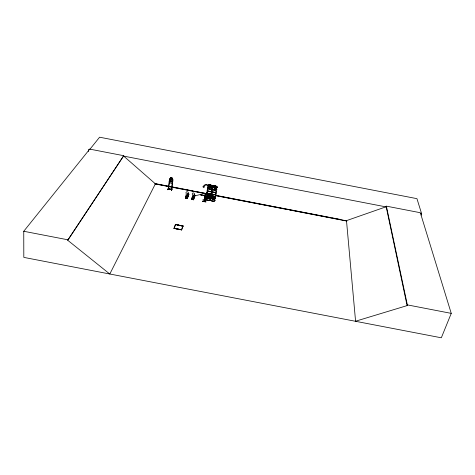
<?xml version="1.0" encoding="UTF-8"?>
<svg xmlns="http://www.w3.org/2000/svg" width="475" height="475" viewBox="0 0 475 475"><rect width="100%" height="100%" fill="white"/><g stroke="black" fill="none" stroke-linecap="round" stroke-linejoin="round"><path stroke-width="0.71" d="M214.51 187.56C214.231 188.29 215.412 187.346 214.231 187.702M215.139 186.081L214.938 186.283M210.609 185.369L210.217 185.315L210.532 185.203M210.253 186.93L209.956 186.663L210.182 187.002M210.116 187.019L209.819 186.948M355.579 321.219L407.099 305.609L386.181 206.756L386.371 206.15L420.322 212.723L451.25 313.375L441.322 337.796L109.755 273.998L67.723 240.267L123.737 155.705L89.728 149.12L23.75 231.272L23.815 257.385L109.814 274.01L155.467 183.665L168.542 186.194M193.735 196.977L193.574 196.531M88.35 151.567L88.463 149.352M89.728 149.12L89.704 149.53L99.59 137.204L416.949 198.657L421.646 213.797L421.177 215.157M187.672 195.718L187.388 195.332M185.909 197.606L186.242 193.426A1.223 1.075 20.5 0 1 186.449 191.918A1.223 1.075 20.5 0 1 188.136 192.232A1.223 1.075 20.5 0 1 187.928 193.747L187.102 197.832M123.737 155.705L67.723 240.267M192.143 198.811L192.494 194.637A1.217 1.075 19.5 0 1 192.708 193.129A1.217 1.075 19.5 0 1 194.394 193.444A1.217 1.075 19.5 0 1 194.18 194.958L193.331 199.037M386.217 206.94L123.708 156.115L155.384 183.831L212.337 194.78L212.699 195.213L212.307 197.648L211.838 197.933L205.004 196.608L205.509 193.378M205.443 193.752L211.31 194.833L154.731 183.878M201.655 195.035L201.75 194.513L201.59 195.397L201.679 194.982L204.666 195.51L201.685 194.875M202.932 199.607L206.477 200.278M168.583 188.177L167.907 189.59M171.796 189.329L168.281 188.723L168.239 189.02L169.527 178.867L170.768 178.754L170.893 177.703M169.326 180.512L169.64 180.577L168.601 189.103L168.583 188.783M167.895 189.768L168.625 188.047L167.877 189.721M170.733 178.713L170.857 177.662L172.021 177.888L171.891 178.938M171.98 177.911L171.843 178.98L172.377 179.443L172.134 181.402L171.451 182.133L170.371 181.919L169.896 180.969L170.133 179.01L170.757 178.772M172.752 181.236L172.437 181.171L171.356 189.632L171.76 189.323M171.404 190.445L172.116 188.723L171.6 190.463M171.701 189.388L171.713 189.703L173.007 179.532L171.849 178.968M173.909 228.386L181.688 229.894L173.909 228.386L175.423 224.396L183.095 226.07L175.423 224.396M174.165 228.321L181.509 229.746L174.165 228.321L175.596 224.544L182.839 226.136L175.596 224.544M212.277 197.606L211.826 197.897L205.034 196.49M205.046 196.347L210.888 197.434A2.25 1.039 9.3 0 0 213.631 198.912A2.25 1.039 9.3 0 0 214.848 197.422M205.812 193.752L205.859 193.456M185.636 197.659L185.85 197.131L185.79 197.57L187.292 197.855L187.132 198.301L185.624 198.016L185.547 197.553L185.476 198.105L186.461 195.777M186.248 197.143L186.111 198.111L186.248 197.143L186.794 197.244L186.669 198.17M187.649 193.883L188.943 194.245L187.352 198.598L187.358 197.416L187.417 197.992M188.26 195.658L187.097 195.326M187.263 198.502L188.836 193.996L187.667 193.77M192.357 199.274L192.488 198.348L193.034 198.449L192.903 199.381M193.432 199.067L193.373 199.506L191.864 199.227L191.787 198.758M193.521 199.061L193.723 198.645L193.646 199.197L191.852 198.764M194.441 196.852L193.277 196.519M193.818 194.964L195.1 195.439L193.586 199.803M202.398 201.091L205.954 201.798M204.606 195.795L204.701 195.261L205.58 195.433L205.491 195.967L204.606 195.795L205.509 195.92M203.977 201.4L204.499 199.779M209.618 194.34L205.283 193.806L204.208 200.818L204.6 200.895M205.687 193.842L204.517 200.913L205.289 193.782M204.398 201.483L204.915 199.856L204.381 201.614M204.274 200.848L204.636 200.765L205.378 195.593M207.599 196.727L208.697 197.327L207.593 196.745L207.979 194.269L209.196 194.174M207.64 196.709L208.014 194.305M208.044 197.238L208.537 194.097M209.808 196.43L209.962 195.457M210.728 197.725L211.227 194.584M205.052 196.306L210.858 197.665M211.292 194.893L211.357 194.548L194.691 191.259M213.554 197.155L213.762 196.133L210.045 194.928L209.03 195.273L208.875 196.246L209.73 196.953L213.59 197.178L213.762 196.133L212.586 195.908M202.374 201.24L205.907 202.041M186.366 197.303L186.639 197.161L186.538 197.541M186.705 197.238L186.426 197.541L186.449 197.083M192.618 198.479L192.939 198.437M200.943 194.4L200.794 195.243L200.973 194.352L193.378 196.24L194.578 196.46L193.414 196.133M210.9 196.709L209.736 196.466M209.154 197.452L209.629 197.143L210.009 194.708L209.647 194.293M204.547 201.691L205.087 200.07M204.547 201.673L205.081 200.052M205.58 195.433L204.683 195.308M204.321 199.898L203.775 201.519M205.117 195.005L205.497 195.124M205.063 195.546L205.081 195.29M193.26 199.737L194.993 195.183M193.378 199.761L194.976 195.29L193.806 195.071M193.022 198.491L192.476 198.39M194.263 195.949C193.931 196.472 192.316 201.394 193.574 199.09L192.019 198.776L191.942 198.312L191.55 199.411L192.672 196.323M194.987 195.356L194.631 195.225L193.224 199.732M192.031 199.435L192.702 197.511M192.066 199.441L192.708 197.576M192.708 198.348L192.63 198.728M191.556 199.423L192.63 196.306M192.577 196.893L191.805 199.47L192.648 196.977M192.541 197.612L191.71 199.31L193.616 199.797M188.575 194.192C183.469 207.729 191.556 184.929 187.144 198.556L188.836 193.996M188.48 194.037L186.794 198.491M407.099 305.609L407.354 304.885L386.371 206.15M186.592 197.475L186.61 197.101L186.414 197.481M186.782 197.285L186.236 197.178M185.588 198.259L186.503 195.777M186.497 196.312L185.689 198.289L186.342 196.412M186.55 197.089L186.479 197.505L186.527 197.078M187.382 198.586L185.315 198.206L186.455 195.112M185.321 198.217L186.497 195.124M185.464 198.164L186.39 195.694M181.509 229.746L182.869 225.946M181.688 229.894L183.118 225.886M171.422 189.644L171.76 189.638L168.304 189.044M171.451 189.27L168.678 188.723M172.645 182.364L172.122 183.332L169.409 182.804L169.177 181.693M167.717 189.709L168.423 188.165M168.275 188.961L168.578 189.092M172.015 177.899L170.852 177.68M192.886 198.467L192.797 198.692M204.476 199.904L203.935 201.525M187.352 195.789L187.72 195.587L187.376 195.421M205.414 195.605L205.022 195.546M169.557 178.903L169.943 178.618L172.615 179.134M347.183 220.394L386.181 206.756M213.697 194.596L213.222 194.542M208.982 193.752L208.638 193.687M193.539 196.988L193.877 196.828L193.562 196.62M168.376 188.664L168.643 188.723M187.506 194.21L188.664 194.536L187.488 194.317M187.399 194.501L188.563 194.827L187.388 194.607M193.568 195.694L194.726 196.021L193.551 195.801M187.239 194.934L188.403 195.267L187.227 195.047M192.155 198.782L193.343 199.001M420.197 213.518L421.646 213.797M169.991 186.479L180.886 188.587M182.341 188.866L193.236 190.974M216.475 195.474L271.676 206.156M273.131 206.441L284.026 208.549M285.475 208.828L330.505 217.544M331.96 217.823L340.676 219.509M215.697 195.504L346.501 220.822M215.151 195.575L228.98 198.253M230.434 198.532L275.571 207.266M277.026 207.551L287.945 209.665M289.4 209.944L346.904 221.077M407.354 304.885L451.25 313.375M23.75 231.272L67.747 239.774M209.825 186.847L209.724 186.77M209.623 194.328L209.962 194.732M346.489 220.638L355.603 321.522M216.149 191.443A2.262 1.021 9.3 0 1 214.065 192.601A2.262 1.021 9.3 0 1 212.016 190.897M216.202 191.306A2.292 1.039 9.3 0 1 214.083 192.476A2.292 1.039 9.3 0 1 212.01 190.748M215.834 193.402A2.262 1.027 9.3 0 1 214.955 194.566A2.262 1.027 9.3 0 1 212.099 194.014A2.262 1.027 9.3 0 1 211.998 192.66M215.846 193.319A2.262 1.027 9.3 0 1 214.967 194.483A2.262 1.027 9.3 0 1 212.111 193.931A2.262 1.027 9.3 0 1 212.01 192.577M216.285 188.682A2.298 1.033 9.3 0 1 216.149 190.006A2.298 1.033 9.3 0 1 213.239 189.792A2.298 1.033 9.3 0 1 212.384 188.397M216.214 191.051A2.262 1.021 9.3 0 1 214.124 192.203A2.262 1.021 9.3 0 1 212.082 190.499M216.244 188.824A2.268 1.015 9.3 0 1 215.965 190.172A2.268 1.015 9.3 0 1 212.931 189.768A2.268 1.015 9.3 0 1 212.687 188.349M216.22 191.182A2.292 1.039 9.3 0 1 214.106 192.357A2.292 1.039 9.3 0 1 212.028 190.629M216.309 188.563A2.298 1.033 9.3 0 1 216.167 189.881A2.298 1.033 9.3 0 1 213.263 189.667A2.298 1.033 9.3 0 1 212.402 188.278M216.303 188.427A2.268 1.015 9.3 0 1 216.167 189.733A2.268 1.015 9.3 0 1 213.299 189.525A2.268 1.015 9.3 0 1 212.456 188.148M215.068 198.087A2.25 1.039 9.3 0 1 214.189 199.257A2.25 1.039 9.3 0 1 211.351 198.71A2.25 1.039 9.3 0 1 211.256 197.345M214.831 197.671A2.28 1.051 9.3 0 1 214.682 199.019A2.28 1.051 9.3 0 1 211.803 198.817A2.28 1.051 9.3 0 1 210.953 197.398M214.92 200.224A2.25 1.045 9.2 0 1 212.402 201.079A2.25 1.045 9.2 0 1 210.662 199.405M214.92 200.177A2.238 1.039 9.2 0 1 212.408 201.026A2.238 1.039 9.2 0 1 210.68 199.352M215.941 193.895A2.25 1.027 9.3 0 1 213.138 194.667A2.25 1.027 9.3 0 1 211.975 192.88M214.908 200.308A2.25 1.045 9.2 0 1 212.384 201.162A2.25 1.045 9.2 0 1 210.651 199.482M215.822 193.497A2.262 1.027 9.3 0 1 214.938 194.655A2.262 1.027 9.3 0 1 212.088 194.103A2.262 1.027 9.3 0 1 211.987 192.755M214.848 197.553A2.28 1.051 9.3 0 1 214.7 198.9A2.28 1.051 9.3 0 1 211.82 198.698A2.28 1.051 9.3 0 1 210.971 197.279M215.448 195.765A2.256 1.033 9.3 0 1 215.145 196.757A2.256 1.033 9.3 0 1 213.073 196.888M215.519 195.504A2.286 1.045 9.3 0 1 213.703 196.721M215.513 195.373A2.256 1.033 9.3 0 1 213.72 196.573M215.496 195.629A2.286 1.045 9.3 0 1 213.685 196.84M211.66 190.825A2.262 1.021 9.1 0 1 209.119 191.651A2.262 1.021 9.1 0 1 207.379 189.994M211.713 190.689A2.292 1.039 9.1 0 1 208.84 191.461A2.292 1.039 9.1 0 1 207.676 189.656M212.088 188.338A2.298 1.033 9.1 0 1 209.505 189.169A2.298 1.033 9.1 0 1 207.735 187.494M211.725 190.433A2.262 1.021 9.1 0 1 208.893 191.188A2.262 1.021 9.1 0 1 207.741 189.412M212.034 188.474A2.268 1.015 9.1 0 1 209.487 189.293A2.268 1.015 9.1 0 1 207.747 187.643M211.731 190.57A2.298 1.039 9.1 0 1 208.863 191.342A2.298 1.039 9.1 0 1 207.7 189.537M212.105 188.219A2.298 1.033 9.1 0 1 209.523 189.044A2.298 1.033 9.1 0 1 207.759 187.376M212.099 188.076A2.268 1.015 9.1 0 1 209.546 188.896A2.268 1.015 9.1 0 1 207.807 187.251M210.609 197.475A2.25 1.039 9 0 1 208.074 198.318A2.25 1.039 9 0 1 206.352 196.65M206.346 196.507A2.28 1.051 9.1 0 0 208.086 198.2A2.28 1.051 9.1 0 0 210.657 197.345A2.25 1.039 9.1 0 1 208.133 197.933A2.25 1.039 9.1 0 1 206.251 196.507M210.3 199.417A2.25 1.045 9 0 1 207.48 200.207A2.25 1.045 9 0 1 206.346 198.396M210.17 199.001A2.244 1.039 9 0 1 209.279 200.171A2.244 1.039 9 0 1 206.453 199.625A2.244 1.039 9 0 1 206.376 198.265M211.304 193.272A2.256 1.027 9.1 0 1 208.216 193.687A2.256 1.027 9.1 0 1 207.349 191.983M211.167 192.719A2.256 1.027 9.1 0 1 211.31 193.004M210.17 199.049A2.25 1.045 9 0 1 209.273 200.224A2.25 1.045 9 0 1 206.435 199.678A2.25 1.045 9 0 1 206.358 198.312M211.197 192.595A2.262 1.027 9.1 0 1 210.294 193.752A2.262 1.027 9.1 0 1 207.444 193.2A2.262 1.027 9.1 0 1 207.361 191.852M210.668 197.499A2.28 1.051 9.1 0 1 207.818 198.016A2.28 1.051 9.1 0 1 206.364 196.389M170.715 179.123L170.477 181.082L171.558 181.29L171.796 179.33L170.715 179.123M171.059 177.935L171.018 178.285L171.713 178.416L171.754 178.066L171.059 177.935M206.34 194.786L206.186 195.765L207.041 196.466L211.993 196.852L212.147 195.878L209.849 195.468L209.54 194.869L207.355 194.447L206.34 194.786M207.272 194.97L207.124 195.943L209.303 196.371L209.457 195.391L207.272 194.97M210.407 195.753L210.306 196.383L210.698 196.46L210.799 195.831L210.407 195.753M213.097 196.24L212.996 196.87L213.388 196.941L213.489 196.317L213.097 196.24M206.019 196.822L204.915 196.24L206.031 196.792M209.879 188.035L209.053 188.527L208.424 187.756L208.929 187.851A2.571 2.286 19.5 0 0 206.762 185.096A2.571 2.286 19.5 0 0 203.894 186.877L204.393 186.978L203.526 187.453L202.843 186.675L203.342 186.77A3.082 2.737 19.5 0 1 206.779 184.632A3.082 2.737 19.5 0 1 209.38 187.94L209.879 188.035M213.459 187.477A2.274 1.015 9.3 0 0 217.069 187.275A2.262 1.009 9.3 0 0 213.987 185.784A2.274 1.015 9.3 0 0 213.459 187.477A2.262 1.009 9.3 0 0 217.057 187.269A2.274 1.015 9.3 0 0 213.982 185.784A2.262 1.009 9.3 0 0 213.471 187.471M213.435 187.672A2.268 1.009 9.3 0 0 217.027 187.465A2.262 1.009 9.3 0 0 213.958 185.98A2.268 1.009 9.3 0 0 213.435 187.672A2.262 1.009 9.3 0 0 217.022 187.465A2.268 1.009 9.3 0 0 213.952 185.986A2.262 1.009 9.3 0 0 213.441 187.667M213.453 187.548A2.274 1.015 9.3 0 0 217.057 187.346A2.274 1.015 9.3 0 0 213.97 185.856A2.274 1.015 9.3 0 0 213.453 187.548M210.324 193.586A2.262 1.027 9.1 0 0 211.221 192.428A2.262 1.027 9.1 0 1 210.324 193.58A2.262 1.027 9.1 0 1 207.468 193.034A2.262 1.027 9.1 0 1 207.385 191.686A2.262 1.027 9.1 0 0 207.468 193.028A2.262 1.027 9.1 0 0 210.324 193.58M208.792 186.574A2.274 1.015 9.1 0 0 212.408 186.372A2.262 1.009 9.1 0 0 209.338 184.888A2.262 1.009 9.1 0 0 208.798 186.562A2.262 1.009 9.1 0 0 212.396 186.366A2.274 1.015 9.1 0 0 209.333 184.882A2.274 1.015 9.1 0 0 208.792 186.574M208.763 186.764A2.268 1.009 9.1 0 0 212.367 186.568A2.262 1.009 9.1 0 0 209.309 185.084A2.268 1.009 9.1 0 0 208.763 186.764A2.262 1.009 9.1 0 0 212.361 186.568A2.268 1.009 9.1 0 0 209.309 185.084A2.262 1.009 9.1 0 0 208.768 186.758A2.262 1.009 9.1 0 0 212.367 186.562A2.262 1.009 9.1 0 0 209.309 185.09A2.262 1.009 9.1 0 0 208.768 186.77"/></g></svg>
